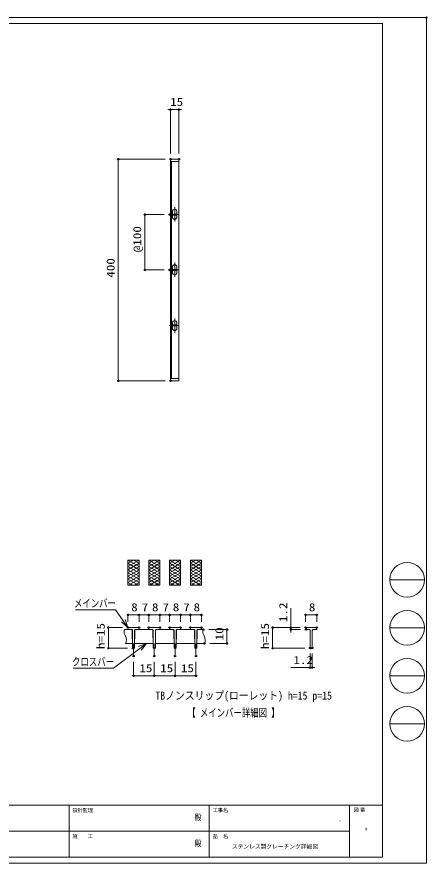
# Model space of a CAD drawing. Units: millimetres on the paper, with parts at other scales. Extents: x -216 to 216, y -153 to 153.
# Drawn here: x 67.6 to 215.6, y -152.6 to 152.9 of the extents above; entities that cross this region are included whole.
import ezdxf
from ezdxf.enums import TextEntityAlignment as Align

# ---------------------------------------------------------------- set-up
doc = ezdxf.new("R2010")
doc.units = ezdxf.units.MM
doc.header["$PDMODE"] = 32
doc.header["$PDSIZE"] = 0.5
doc.linetypes.add('CHAIN2', pattern=[12, 9, -1, 1, -1])
for name, color, linetype, lineweight in [('0-0_A1FRAME', 1, 'Continuous', 9), ('0-2_寸法', 4, 'Continuous', 9), ('0-3_0', 7, 'Continuous', 9), ('0-5_中心線', 4, 'CHAIN2', 9), ('0-6_蓋', 3, 'Continuous', 9)]:
    doc.layers.add(name, color=color, linetype=linetype, lineweight=lineweight)
doc.layers.add('0-1_文字', color=7, linetype='Continuous')
doc.layers.add('0-4_Defpoints', color=7, linetype='Continuous')
doc.styles.add('HGMaruGothicMPRO', font='')
doc.styles.add('ＭＳ ゴシック', font='')
doc.styles.get('HGMaruGothicMPRO').set_extended_font_data('HGMaruGothicMPRO')
doc.styles.get('ＭＳ ゴシック').set_extended_font_data('MS Gothic')

# ---------------------------------------------------------------- blocks, each defined once
blk = doc.blocks.new('_Dot')
at = {"layer": '0-3_0'}
for p, q in [((-0.5, 0), (-1, 0)), ((0.489, 0.1), (-0.489, 0.1)), ((0.399, 0.3), (-0.399, 0.3)), ((0.458, -0.199), (-0.458, -0.199)), ((0.3, -0.399), (-0.3, -0.399))]:
    blk.add_line(p, q, dxfattribs=at)
for points in [[(0.5, 0), (0.496, 0.063), (0.484, 0.124), (0.465, 0.184), (0.438, 0.241), (0.405, 0.294), (0.364, 0.342), (0.319, 0.385), (0.268, 0.422), (0.213, 0.452), (0.155, 0.476), (0.094, 0.491), (0.031, 0.499), (-0.031, 0.499), (-0.094, 0.491), (-0.155, 0.476), (-0.213, 0.452), (-0.268, 0.422), (-0.319, 0.385), (-0.364, 0.342), (-0.405, 0.294), (-0.438, 0.241), (-0.465, 0.184), (-0.484, 0.124), (-0.496, 0.063), (-0.5, 0), (0, 0)], [(-0.5, 0), (-0.496, -0.063), (-0.484, -0.124), (-0.465, -0.184), (-0.438, -0.241), (-0.405, -0.294), (-0.364, -0.342), (-0.319, -0.385), (-0.268, -0.422), (-0.213, -0.452), (-0.155, -0.476), (-0.094, -0.491), (-0.031, -0.499), (0.031, -0.499), (0.094, -0.491), (0.155, -0.476), (0.213, -0.452), (0.268, -0.422), (0.319, -0.385), (0.364, -0.342), (0.405, -0.294), (0.438, -0.241), (0.465, -0.184), (0.484, -0.124), (0.496, -0.063), (0.5, 0), (0, 0)]]:
    blk.add_lwpolyline(points, close=True, dxfattribs=at)
blk = doc.blocks.new('MLeader4')
at = {"layer": '0-2_寸法'}
for p, q in [((102.825, -61.137), (88.745, -61.137)), ((107.683, -67.581), (105.966, -65.121))]:
    blk.add_line(p, q, dxfattribs=at)
for points in [[(105.966, -65.121), (103.185, -61.137), (102.825, -61.137)], [(106.625, -64.661), (107.683, -67.581), (105.307, -65.582)]]:
    blk.add_lwpolyline(points, dxfattribs=at)
at = {"layer": '0-2_寸法', "style": 'ＭＳ ゴシック', "width": 0.75}
blk.add_text('メインバー', height=2.889, dxfattribs=at).set_placement((88.204, -61.141), align=Align.BOTTOM_LEFT)
blk = doc.blocks.new('MLeader5')
at = {"layer": '0-2_寸法'}
for p, q in [((114.358, -73.331), (111.959, -75.133)), ((102.12, -82.251), (87.873, -82.251))]:
    blk.add_line(p, q, dxfattribs=at)
for points in [[(111.959, -75.133), (102.48, -82.251), (102.12, -82.251)], [(111.476, -74.49), (114.358, -73.331), (112.441, -75.776)]]:
    blk.add_lwpolyline(points, dxfattribs=at)
at = {"layer": '0-2_寸法', "style": 'ＭＳ ゴシック', "width": 0.75}
blk.add_text('クロスバー', height=2.889, dxfattribs=at).set_placement((87.507, -82.255), align=Align.BOTTOM_LEFT)

msp = doc.modelspace()

# ---------------------------------------------------------------- linework, layer by layer
at = {"layer": '0-0_A1FRAME'}
for p, q in [((202.129, -50.321), (214.657, -50.321)), ((202.129, -67.667), (214.657, -67.667)), ((202.129, -85.012), (214.657, -85.012)), ((202.129, -102.358), (214.657, -102.358)), ((86.416, -131.693), (86.416, -150.484)), ((137.008, -131.693), (137.008, -150.484)), ((187.6, -131.693), (187.6, -150.484)), ((199.525, -131.693), (199.525, -150.484)), ((187.6, -141.088), (-43.677, -141.088))]:
    msp.add_line(p, q, dxfattribs=at)
msp.add_lwpolyline([(-215.33, 152.653), (-215.33, -152.639), (215.33, -152.639), (215.33, 152.653)], close=True, dxfattribs=at)
for points in [[(199.525, -150.484), (199.525, 150.498), (-209.583, 150.498)], [(-209.583, -150.484), (-209.583, -131.693), (199.525, -131.693)], [(199.525, -150.484), (-209.583, -150.484), (199.525, -150.484)]]:
    msp.add_lwpolyline(points, dxfattribs=at)
for centre in [(208.393, -50.321), (208.393, -67.667), (208.393, -85.012), (208.393, -102.358)]:
    msp.add_circle(centre, 6.264, dxfattribs=at)
msp.add_point((215.33, 152.653), dxfattribs=at)
at = {"layer": '0-2_寸法'}
for p, q in [((122.544, 119.46), (122.044, 119.46)), ((123.044, 103.527), (123.044, 119.46)), ((123.044, 119.46), (126.044, 119.46)), ((126.044, 103.527), (126.044, 119.46)), ((126.544, 119.46), (127.044, 119.46)), ((121.044, 101.527), (104.186, 101.527)), ((104.186, 22.027), (104.186, 101.027)), ((120.722, 81.527), (113.774, 81.527)), ((113.774, 62.027), (113.774, 81.027)), ((120.722, 61.527), (113.774, 61.527)), ((121.044, 21.527), (104.186, 21.527)), ((166.43, -67.081), (166.43, -60.581)), ((107.683, -65.581), (107.683, -63.034)), ((108.183, -63.034), (111.183, -63.034)), ((111.683, -65.581), (111.683, -63.034)), ((111.683, -65.581), (111.683, -63.034)), ((112.183, -63.034), (114.683, -63.034)), ((115.183, -65.581), (115.183, -63.034)), ((115.183, -65.581), (115.183, -63.034)), ((115.683, -63.034), (118.683, -63.034)), ((119.183, -65.581), (119.183, -63.034)), ((119.183, -65.581), (119.183, -63.034)), ((119.683, -63.034), (122.183, -63.034)), ((122.683, -65.581), (122.683, -63.034)), ((122.683, -65.581), (122.683, -63.034)), ((123.183, -63.034), (126.183, -63.034)), ((126.683, -65.581), (126.683, -63.034)), ((126.683, -65.581), (126.683, -63.034)), ((127.183, -63.034), (129.683, -63.034)), ((130.183, -65.581), (130.183, -63.034)), ((130.183, -65.581), (130.183, -63.034)), ((130.683, -63.034), (133.683, -63.034)), ((134.183, -65.581), (134.183, -63.034)), ((171.771, -65.581), (171.771, -63.034)), ((172.271, -63.034), (175.271, -63.034)), ((175.771, -65.581), (175.771, -63.034)), ((105.683, -67.581), (100.611, -67.581)), ((100.611, -74.581), (100.611, -68.081)), ((136.856, -68.331), (143.405, -68.331)), ((143.405, -72.831), (143.405, -68.831)), ((169.771, -67.581), (159.882, -67.581)), ((159.882, -74.581), (159.882, -68.081)), ((169.771, -67.581), (166.43, -67.581)), ((166.43, -68.331), (166.43, -67.581)), ((169.921, -68.331), (166.43, -68.331)), ((166.43, -68.831), (166.43, -69.331)), ((107.458, -75.081), (100.611, -75.081)), ((137.234, -73.331), (143.405, -73.331)), ((171.546, -75.081), (159.882, -75.081)), ((173.396, -76.931), (173.396, -82.065)), ((174.146, -76.931), (174.146, -82.065)), ((109.683, -79.913), (109.683, -85.018)), ((117.183, -79.913), (117.183, -85.018)), ((117.183, -79.913), (117.183, -85.018)), ((124.683, -79.913), (124.683, -85.018)), ((124.683, -79.913), (124.683, -85.018)), ((132.183, -79.913), (132.183, -85.018)), ((172.896, -82.065), (166.396, -82.065)), ((174.146, -82.065), (173.396, -82.065)), ((174.646, -82.065), (175.146, -82.065)), ((116.683, -85.018), (110.183, -85.018)), ((124.183, -85.018), (117.683, -85.018)), ((125.183, -85.018), (131.683, -85.018))]:
    msp.add_line(p, q, dxfattribs=at)
at = {"layer": '0-4_Defpoints'}
for p in [(126.044, 119.46), (104.186, 101.527), (123.044, 101.527), (123.044, 101.527), (126.044, 101.527), (113.774, 81.527), (122.722, 81.527), (122.722, 61.527), (123.044, 21.527), (111.683, -63.034), (115.183, -63.034), (119.183, -63.034), (122.683, -63.034), (126.683, -63.034), (130.183, -63.034), (134.183, -63.034), (175.771, -63.034), (100.611, -67.581), (107.683, -67.581), (107.683, -67.581), (111.683, -67.581), (111.683, -67.581), (115.183, -67.581), (119.183, -67.581), (119.183, -67.581), (122.683, -67.581), (122.683, -67.581), (126.683, -67.581), (126.683, -67.581), (130.183, -67.581), (130.183, -67.581), (134.183, -67.581), (134.856, -68.331), (143.405, -68.331), (159.882, -67.581), (166.43, -67.581), (171.771, -67.581), (171.771, -67.581), (171.921, -68.331), (175.771, -67.581), (135.234, -73.331), (109.458, -75.081), (173.396, -74.931), (173.546, -75.081), (174.146, -74.931), (109.683, -77.913), (117.183, -77.913), (124.683, -77.913), (132.183, -77.913), (173.396, -82.065), (109.683, -85.018), (117.183, -85.018), (132.183, -85.018)]:
    msp.add_point(p, dxfattribs=at)
at = {"layer": '0-5_中心線'}
for p, q in [((124.544, 78.994), (124.544, 84.18)), ((122.722, 81.527), (125.97, 81.527)), ((124.544, 58.994), (124.544, 64.18)), ((122.722, 61.527), (125.97, 61.527)), ((124.544, 44.06), (124.544, 38.873)), ((122.722, 41.527), (125.97, 41.527)), ((109.683, -77.913), (109.683, -73.323)), ((117.183, -77.913), (117.183, -73.323)), ((124.683, -77.913), (124.683, -73.323)), ((132.183, -77.913), (132.183, -73.323))]:
    msp.add_line(p, q, dxfattribs=at)
at = {"layer": '0-6_蓋'}
for p, q in [((123.044, 101.527), (123.044, 21.527)), ((123.044, 100.727), (126.044, 100.727)), ((123.344, 100.727), (123.344, 22.327)), ((123.744, 81.727), (123.744, 82.627)), ((125.344, 81.727), (125.344, 82.627)), ((123.344, 81.327), (125.344, 81.327)), ((123.744, 80.627), (123.744, 81.327)), ((125.344, 81.327), (125.344, 81.727)), ((125.344, 80.627), (125.344, 81.327)), ((123.344, 61.327), (125.344, 61.327)), ((123.744, 61.727), (123.744, 62.627)), ((123.744, 60.627), (123.744, 61.327)), ((125.344, 61.727), (125.344, 62.627)), ((125.344, 61.327), (125.344, 61.727)), ((125.344, 60.627), (125.344, 61.327)), ((123.344, 41.727), (125.344, 41.727)), ((123.744, 42.427), (123.744, 41.727)), ((123.744, 41.327), (123.744, 40.427)), ((125.344, 42.427), (125.344, 41.727)), ((125.344, 41.727), (125.344, 41.327)), ((125.344, 41.327), (125.344, 40.427)), ((123.044, 22.327), (126.044, 22.327)), ((123.044, 21.527), (126.044, 21.527)), ((107.683, -43.237), (107.683, -52.342)), ((107.683, -43.237), (111.683, -43.237)), ((107.683, -43.237), (111.683, -45.546)), ((109.683, -43.237), (107.683, -44.392)), ((107.683, -44.392), (111.683, -46.701)), ((109.683, -43.237), (111.683, -44.392)), ((111.683, -43.237), (111.683, -52.342)), ((115.183, -43.237), (115.183, -52.342)), ((115.183, -43.237), (119.183, -43.237)), ((115.183, -43.237), (119.183, -45.546)), ((117.183, -43.237), (115.183, -44.392)), ((115.183, -44.392), (119.183, -46.701)), ((117.183, -43.237), (119.183, -44.392)), ((119.183, -43.237), (119.183, -52.342)), ((122.683, -43.237), (122.683, -52.342)), ((122.683, -43.237), (126.683, -43.237)), ((122.683, -43.237), (126.683, -45.546)), ((124.683, -43.237), (122.683, -44.392)), ((122.683, -44.392), (126.683, -46.701)), ((124.683, -43.237), (126.683, -44.392)), ((126.683, -43.237), (126.683, -52.342)), ((130.183, -43.237), (130.183, -52.342)), ((130.183, -43.237), (134.183, -43.237)), ((130.183, -43.237), (134.183, -45.546)), ((132.183, -43.237), (130.183, -44.392)), ((130.183, -44.392), (134.183, -46.701)), ((132.183, -43.237), (134.183, -44.392)), ((134.183, -43.237), (134.183, -52.342)), ((111.683, -46.701), (107.683, -49.011)), ((111.683, -47.856), (107.683, -50.165)), ((119.183, -46.701), (115.183, -49.011)), ((119.183, -47.856), (115.183, -50.165)), ((126.683, -46.701), (122.683, -49.011)), ((126.683, -47.856), (122.683, -50.165)), ((134.183, -46.701), (130.183, -49.011)), ((134.183, -47.856), (130.183, -50.165)), ((107.683, -49.011), (111.683, -51.32)), ((107.683, -50.165), (111.453, -52.342)), ((111.683, -50.165), (107.913, -52.342)), ((111.683, -51.32), (109.913, -52.342)), ((115.183, -49.011), (119.183, -51.32)), ((115.183, -50.165), (118.953, -52.342)), ((119.183, -50.165), (115.413, -52.342)), ((119.183, -51.32), (117.413, -52.342)), ((122.683, -49.011), (126.683, -51.32)), ((122.683, -50.165), (126.453, -52.342)), ((126.683, -50.165), (122.913, -52.342)), ((126.683, -51.32), (124.913, -52.342)), ((130.183, -49.011), (134.183, -51.32)), ((130.183, -50.165), (133.953, -52.342)), ((134.183, -50.165), (130.413, -52.342)), ((134.183, -51.32), (132.413, -52.342)), ((107.683, -52.342), (111.683, -52.342)), ((115.183, -52.342), (119.183, -52.342)), ((122.683, -52.342), (126.683, -52.342)), ((130.183, -52.342), (134.183, -52.342)), ((109.058, -68.331), (106.463, -68.331)), ((107.683, -67.581), (111.683, -67.581)), ((107.683, -68.181), (107.683, -67.581)), ((109.058, -68.331), (107.833, -68.331)), ((109.208, -68.481), (109.208, -71.356)), ((109.308, -74.931), (109.308, -68.581)), ((110.058, -74.931), (110.058, -68.581)), ((110.158, -68.481), (110.158, -71.356)), ((110.308, -68.331), (111.533, -68.331)), ((110.308, -68.331), (116.558, -68.331)), ((111.683, -68.181), (111.683, -67.581)), ((115.183, -67.581), (119.183, -67.581)), ((115.183, -68.181), (115.183, -67.581)), ((116.558, -68.331), (115.333, -68.331)), ((116.708, -68.481), (116.708, -71.356)), ((116.808, -74.931), (116.808, -68.581)), ((117.558, -74.931), (117.558, -68.581)), ((117.658, -68.481), (117.658, -71.356)), ((117.808, -68.331), (119.033, -68.331)), ((117.808, -68.331), (124.058, -68.331)), ((119.183, -68.181), (119.183, -67.581)), ((122.683, -67.581), (126.683, -67.581)), ((122.683, -68.181), (122.683, -67.581)), ((124.058, -68.331), (122.833, -68.331)), ((124.208, -68.481), (124.208, -71.356)), ((124.308, -74.931), (124.308, -68.581)), ((125.058, -74.931), (125.058, -68.581)), ((125.158, -68.481), (125.158, -71.356)), ((125.308, -68.331), (126.533, -68.331)), ((125.308, -68.331), (131.558, -68.331)), ((126.683, -68.181), (126.683, -67.581)), ((130.183, -67.581), (134.183, -67.581)), ((130.183, -68.181), (130.183, -67.581)), ((131.558, -68.331), (130.333, -68.331)), ((131.708, -68.481), (131.708, -71.356)), ((131.808, -74.931), (131.808, -68.581)), ((132.558, -74.931), (132.558, -68.581)), ((132.658, -68.481), (132.658, -71.356)), ((132.808, -68.331), (134.033, -68.331)), ((132.808, -68.331), (134.856, -68.331)), ((134.183, -68.181), (134.183, -67.581)), ((171.771, -67.581), (175.771, -67.581)), ((171.771, -68.181), (171.771, -67.581)), ((173.146, -68.331), (171.921, -68.331)), ((173.396, -74.931), (173.396, -68.581)), ((174.146, -74.931), (174.146, -68.581)), ((174.396, -68.331), (175.621, -68.331)), ((175.771, -68.181), (175.771, -67.581)), ((109.308, -73.331), (106.841, -73.331)), ((109.908, -75.081), (109.458, -75.081)), ((116.808, -73.331), (110.058, -73.331)), ((117.408, -75.081), (116.958, -75.081)), ((124.308, -73.331), (117.558, -73.331)), ((124.908, -75.081), (124.458, -75.081)), ((131.808, -73.331), (125.058, -73.331)), ((132.408, -75.081), (131.958, -75.081)), ((135.234, -73.331), (132.558, -73.331)), ((173.996, -75.081), (173.546, -75.081))]:
    msp.add_line(p, q, dxfattribs=at)
for points in [[(123.044, 101.527), (126.044, 101.527), (126.044, 21.527)], [(123.344, 81.327), (123.344, 81.727), (125.344, 81.727)], [(123.344, 61.327), (123.344, 61.727), (125.344, 61.727)], [(123.344, 41.727), (123.344, 41.327), (125.344, 41.327)], [(111.683, -43.237), (107.683, -45.546), (111.683, -47.856)], [(111.683, -44.392), (107.683, -46.701), (111.683, -49.011)], [(111.683, -45.546), (107.683, -47.856), (111.683, -50.165)], [(119.183, -43.237), (115.183, -45.546), (119.183, -47.856)], [(119.183, -44.392), (115.183, -46.701), (119.183, -49.011)], [(119.183, -45.546), (115.183, -47.856), (119.183, -50.165)], [(126.683, -43.237), (122.683, -45.546), (126.683, -47.856)], [(126.683, -44.392), (122.683, -46.701), (126.683, -49.011)], [(126.683, -45.546), (122.683, -47.856), (126.683, -50.165)], [(134.183, -43.237), (130.183, -45.546), (134.183, -47.856)], [(134.183, -44.392), (130.183, -46.701), (134.183, -49.011)], [(134.183, -45.546), (130.183, -47.856), (134.183, -50.165)], [(111.683, -49.011), (107.683, -51.32), (109.453, -52.342)], [(119.183, -49.011), (115.183, -51.32), (116.953, -52.342)], [(126.683, -49.011), (122.683, -51.32), (124.453, -52.342)], [(134.183, -49.011), (130.183, -51.32), (131.953, -52.342)]]:
    msp.add_lwpolyline(points, dxfattribs=at)
for centre, radius, start, end in [((124.544, 82.627), 0.8, 0, 180), ((124.544, 80.627), 0.8, 180, 0), ((124.544, 62.627), 0.8, 0, 180), ((124.544, 60.627), 0.8, 180, 0), ((124.544, 42.427), 0.8, 0, 180), ((124.544, 40.427), 0.8, 180, 0), ((109.18, -69.196), 2.851, 162.34877, 212.31754), ((107.833, -68.181), 0.15, 180, 270), ((109.058, -68.581), 0.25, 0, 90), ((109.058, -68.481), 0.15, 0, 90), ((110.308, -68.581), 0.25, 90, 180), ((110.308, -68.481), 0.15, 90, 180), ((111.533, -68.181), 0.15, 270, 0), ((115.333, -68.181), 0.15, 180, 270), ((116.558, -68.581), 0.25, 0, 90), ((116.558, -68.481), 0.15, 0, 90), ((117.808, -68.581), 0.25, 90, 180), ((117.808, -68.481), 0.15, 90, 180), ((119.033, -68.181), 0.15, 270, 0), ((122.833, -68.181), 0.15, 180, 270), ((124.058, -68.581), 0.25, 0, 90), ((124.058, -68.481), 0.15, 0, 90), ((125.308, -68.581), 0.25, 90, 180), ((125.308, -68.481), 0.15, 90, 180), ((126.533, -68.181), 0.15, 270, 0), ((130.333, -68.181), 0.15, 180, 270), ((131.558, -68.581), 0.25, 0, 90), ((131.558, -68.481), 0.15, 0, 90), ((132.808, -68.581), 0.25, 90, 180), ((132.808, -68.481), 0.15, 90, 180), ((134.033, -68.181), 0.15, 270, 0), ((137.573, -69.196), 2.851, 162.34877, 212.31754), ((171.921, -68.181), 0.15, 180, 270), ((173.146, -68.581), 0.25, 0, 90), ((174.396, -68.581), 0.25, 90, 180), ((175.621, -68.181), 0.15, 270, 0), ((104.613, -72.085), 2.553, 330.76467, 32.31754), ((109.683, -71.356), 0.475, 180, 217.86365), ((109.683, -71.356), 0.475, 322.13635, 0), ((117.183, -71.356), 0.475, 180, 217.86365), ((117.183, -71.356), 0.475, 322.13635, 0), ((124.683, -71.356), 0.475, 180, 217.86365), ((124.683, -71.356), 0.475, 322.13635, 0), ((132.183, -71.356), 0.475, 180, 217.86365), ((132.183, -71.356), 0.475, 322.13635, 0), ((133.006, -72.085), 2.553, 330.76467, 32.31754), ((109.458, -74.931), 0.15, 180, 270), ((109.908, -74.931), 0.15, 270, 0), ((116.958, -74.931), 0.15, 180, 270), ((117.408, -74.931), 0.15, 270, 0), ((124.458, -74.931), 0.15, 180, 270), ((124.908, -74.931), 0.15, 270, 0), ((131.958, -74.931), 0.15, 180, 270), ((132.408, -74.931), 0.15, 270, 0), ((173.546, -74.931), 0.15, 180, 270), ((173.996, -74.931), 0.15, 270, 0)]:
    msp.add_arc(centre, radius, start, end, dxfattribs=at)

# ---------------------------------------------------------------- block references
at = {"layer": '0-2_寸法', "xscale": 0.5, "yscale": 0.5}
for p in [(123.044, 119.46), (111.683, -63.034), (115.183, -63.034), (119.183, -63.034), (122.683, -63.034), (126.683, -63.034), (130.183, -63.034), (134.183, -63.034), (175.771, -63.034), (173.396, -82.065), (117.183, -85.018), (124.683, -85.018), (132.183, -85.018)]:
    msp.add_blockref('_Dot', p, dxfattribs=at)
for p, rotation in [((126.044, 119.46), 180), ((104.186, 101.527), 90), ((113.774, 81.527), 90), ((113.774, 61.527), 270), ((104.186, 21.527), 270), ((107.683, -63.034), 180), ((111.683, -63.034), 180), ((115.183, -63.034), 180), ((119.183, -63.034), 180), ((122.683, -63.034), 180), ((126.683, -63.034), 180), ((130.183, -63.034), 180), ((171.771, -63.034), 180), ((166.43, -67.581), 270), ((100.611, -67.581), 90), ((143.405, -68.331), 90), ((159.882, -67.581), 90), ((166.43, -68.331), 90), ((143.405, -73.331), 270), ((100.611, -75.081), 270), ((159.882, -75.081), 270), ((174.146, -82.065), 180), ((109.683, -85.018), 180), ((117.183, -85.018), 180), ((124.683, -85.018), 180)]:
    msp.add_blockref('_Dot', p, dxfattribs=dict(at, rotation=rotation))
at = {"layer": '0-2_寸法'}
for name in ['MLeader4', 'MLeader5']:
    msp.add_blockref(name, (0, 0), dxfattribs=at)

# ---------------------------------------------------------------- texts
at = {"layer": '0-0_A1FRAME', "style": 'HGMaruGothicMPRO'}
for s, p in [('設計監理', (87.641, -134.631)), ('工事名', (138.232, -134.631)), ('図 番', (189.045, -134.461)), ('施\u3000\u3000工', (87.641, -144.026)), ('品\u3000名', (138.232, -144.026))]:
    msp.add_text(s, height=1.327, dxfattribs=at).set_placement(p, align=Align.BOTTOM_LEFT)
at = {"layer": '0-0_A1FRAME', "style": 'HGMaruGothicMPRO', "width": 0.8}
for p in [(131.788, -137.836), (131.788, -147.232)]:
    msp.add_text('殿', height=2.119, dxfattribs=at).set_placement(p, align=Align.BOTTOM_LEFT)
at = {"layer": '0-0_A1FRAME', "color": 6, "style": 'HGMaruGothicMPRO'}
for s, p in [('-', (183.847, -138.44)), ('ステンレス製グレーチング詳細図', (145.185, -147.836))]:
    msp.add_text(s, height=1.481, dxfattribs=at).set_placement(p, align=Align.BOTTOM_LEFT)
at = {"layer": '0-0_A1FRAME', "color": 6, "style": 'HGMaruGothicMPRO', "width": 0.75}
msp.add_text('*', height=1.975, dxfattribs=at).set_placement((193.118, -142.435), align=Align.BOTTOM_LEFT)
at = {"layer": '0-1_文字', "style": 'ＭＳ ゴシック'}
for s, width, p in [('TBノンスリップ(ローレット) h=15 p=15', 0.9, (117.56, -94.471)), ('【 メインバー詳細図 】', 0.75, (129.115, -100.678))]:
    msp.add_text(s, height=2.886, dxfattribs=dict(at, width=width)).set_placement(p, align=Align.BOTTOM_LEFT)
at = {"layer": '0-2_寸法', "style": 'ＭＳ ゴシック', "width": 1.2}
for s, p in [('15', (122.9, 119.905)), ('8', (108.843, -62.589)), ('7', (112.633, -62.589)), ('8', (116.343, -62.589)), ('7', (120.133, -62.589)), ('8', (123.843, -62.589)), ('7', (127.633, -62.589)), ('8', (131.343, -62.589)), ('8', (172.931, -62.589)), ('1.2', (167.36, -81.621)), ('15', (111.789, -84.573)), ('15', (119.289, -84.573)), ('15', (126.789, -84.573))]:
    msp.add_text(s, height=2.889, dxfattribs=at).set_placement(p, align=Align.BOTTOM_LEFT)
for s, p in [('@100', (113.329, 67.927)), ('400', (103.741, 58.727)), ('1.2', (165.986, -65.618)), ('h=15', (100.166, -75.376)), ('h=15', (159.437, -75.376)), ('10', (142.96, -72.231))]:
    msp.add_text(s, height=2.889, rotation=90, dxfattribs=at).set_placement(p, align=Align.BOTTOM_LEFT)

doc.saveas('drawing.dxf')
